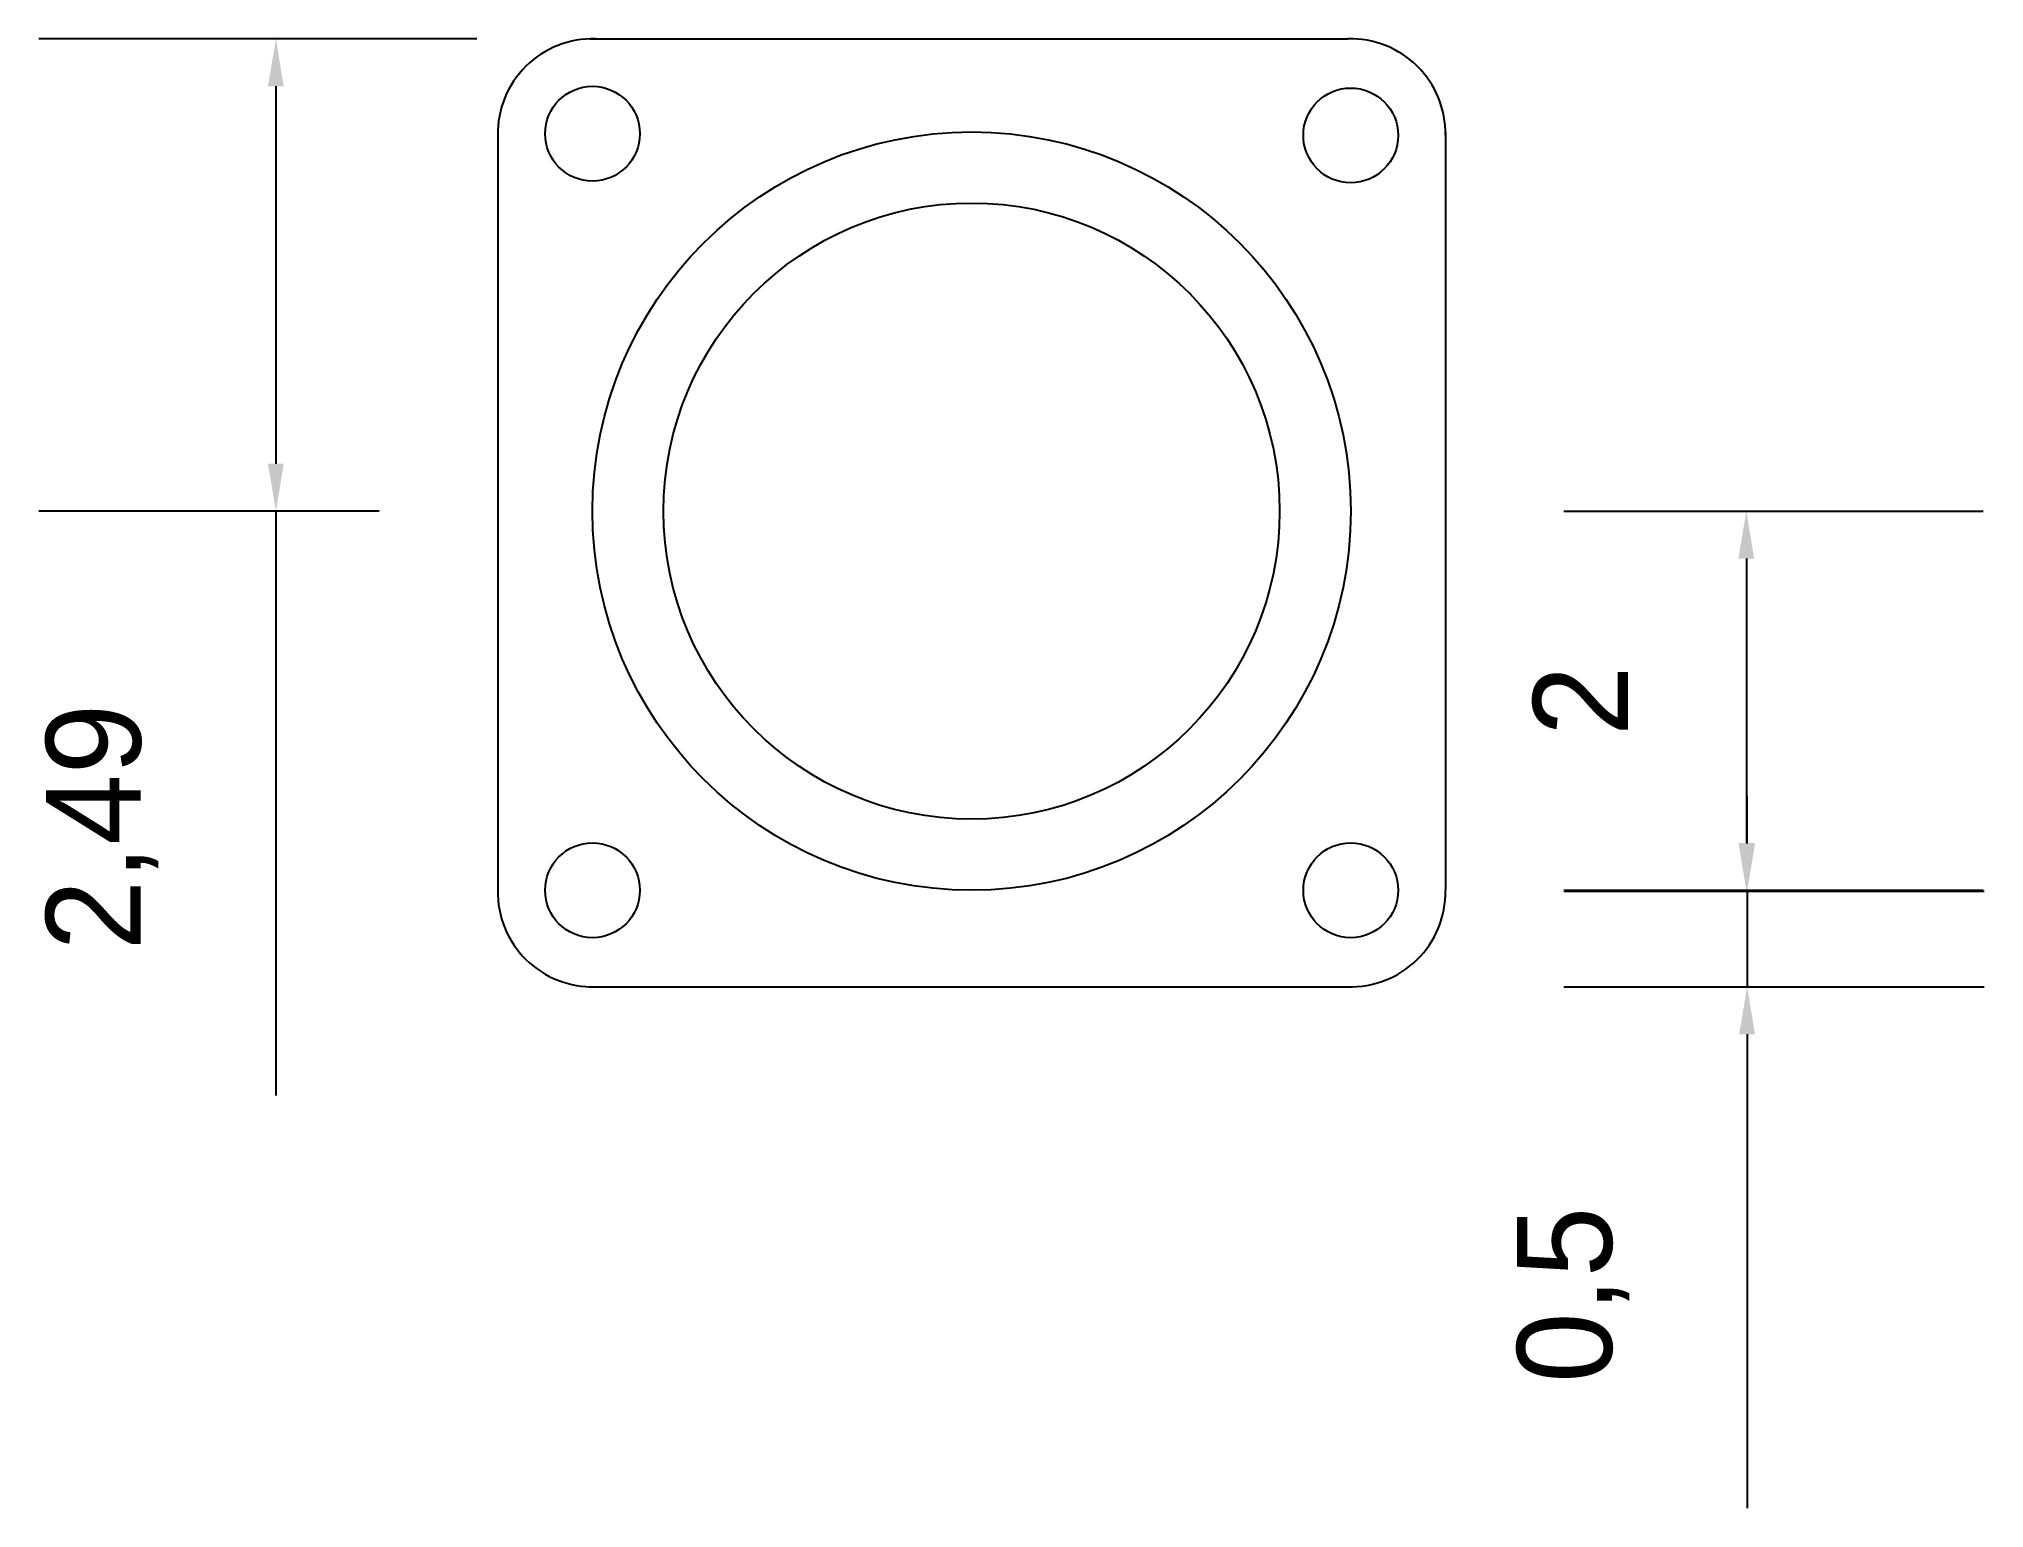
# Model space of a CAD drawing. Header units: millimetres. Extents: x 198.5 to 208.8, y 232.7 to 240.4.
import ezdxf

# ---------------------------------------------------------------- set-up
doc = ezdxf.new("R2010")
doc.units = ezdxf.units.MM
doc.layers.add('DIMENSION', color=2, linetype='Continuous')
doc.dimstyles.new('ISO-25', dxfattribs={"dimtxt": 0.5, "dimasz": 0.25, "dimexe": 1.25, "dimexo": 0.625, "dimtad": 1, "dimtxsty": 'Standard', "dimcen": 2.5, "dimadec": 0, "dimazin": 0, "dimtfac": 1, "dimtmove": 0, "dimatfit": 3, "dimfxl": 1, "dimarcsym": 0})

# ---------------------------------------------------------------- blocks, each defined once
blk = doc.blocks.new('*D2')
at = {"layer": 'Defpoints', "color": 0, "transparency": 16777216}
for p in [(201.464, 240.414), (199.779, 237.923), (200.949, 237.923)]:
    blk.add_point(p, dxfattribs=at)
at = {"layer": 'DIMENSION', "color": 0, "lineweight": -2, "transparency": 16777216}
for p, q in [((200.839, 240.414), (198.529, 240.414)), ((199.779, 240.164), (199.779, 238.173)), ((200.324, 237.923), (198.529, 237.923)), ((199.779, 237.923), (199.779, 234.84))]:
    blk.add_line(p, q, dxfattribs=at)
at = {"layer": 'DIMENSION', "color": 0, "transparency": 16777216}
for points in [[(199.737, 240.164), (199.82, 240.164), (199.779, 240.414)], [(199.737, 238.173), (199.82, 238.173), (199.779, 237.923)]]:
    blk.add_solid(points, dxfattribs=at)
at = {"layer": 'DIMENSION', "color": 0, "transparency": 16777216, "insert": (198.862, 236.256), "char_height": 0.5, "attachment_point": 5, "rotation": 90}
blk.add_mtext('2,49', dxfattribs=at)
blk = doc.blocks.new('*D3')
at = {"layer": 'Defpoints', "color": 0, "transparency": 16777216}
for p in [(205.949, 237.923), (205.949, 235.923), (207.536, 235.923)]:
    blk.add_point(p, dxfattribs=at)
at = {"layer": 'DIMENSION', "color": 0, "lineweight": -2, "transparency": 16777216}
for p, q in [((206.574, 237.923), (208.786, 237.923)), ((207.536, 237.673), (207.536, 236.173)), ((206.574, 235.923), (208.786, 235.923))]:
    blk.add_line(p, q, dxfattribs=at)
at = {"layer": 'DIMENSION', "color": 0, "transparency": 16777216}
for points in [[(207.494, 237.673), (207.577, 237.673), (207.536, 237.923)], [(207.494, 236.173), (207.577, 236.173), (207.536, 235.923)]]:
    blk.add_solid(points, dxfattribs=at)
at = {"layer": 'DIMENSION', "color": 0, "transparency": 16777216, "insert": (206.661, 236.923), "char_height": 0.5, "attachment_point": 5, "rotation": 90}
blk.add_mtext('2', dxfattribs=at)
blk = doc.blocks.new('*D4')
at = {"layer": 'Defpoints', "color": 0, "transparency": 16777216}
for p in [(205.949, 235.919), (205.949, 235.414), (207.54, 235.414)]:
    blk.add_point(p, dxfattribs=at)
at = {"layer": 'DIMENSION', "color": 0, "lineweight": -2, "transparency": 16777216}
for p, q in [((207.54, 236.169), (207.54, 236.419)), ((206.574, 235.919), (208.79, 235.919)), ((207.54, 235.919), (207.54, 235.414)), ((206.574, 235.414), (208.79, 235.414)), ((207.54, 235.164), (207.54, 232.664))]:
    blk.add_line(p, q, dxfattribs=at)
at = {"layer": 'DIMENSION', "color": 0, "transparency": 16777216}
for points in [[(207.498, 236.169), (207.582, 236.169), (207.54, 235.919)], [(207.498, 235.164), (207.582, 235.164), (207.54, 235.414)]]:
    blk.add_solid(points, dxfattribs=at)
at = {"layer": 'DIMENSION', "color": 0, "transparency": 16777216, "insert": (206.623, 233.789), "char_height": 0.5, "attachment_point": 5, "rotation": 90}
blk.add_mtext('0,5', dxfattribs=at)

msp = doc.modelspace()

# ---------------------------------------------------------------- linework, layer by layer
for p, q in [((201.434, 240.414), (203.434, 240.414)), ((203.434, 240.414), (205.434, 240.414)), ((200.949, 239.923), (200.949, 237.923)), ((205.949, 239.923), (205.949, 237.923)), ((200.949, 237.923), (200.949, 235.923)), ((205.949, 237.923), (205.949, 235.923)), ((201.432, 235.414), (203.432, 235.414)), ((203.432, 235.414), (205.432, 235.414))]:
    msp.add_line(p, q)
for centre, radius in [((201.449, 239.914), 0.25), ((205.449, 239.905), 0.25), ((203.449, 237.923), 2), ((203.449, 237.923), 1.625), ((201.449, 235.923), 0.25), ((205.449, 235.923), 0.25)]:
    msp.add_circle(centre, radius)
for centre, start, end in [((201.449, 239.914), 88.272, 181.0202), ((205.449, 239.914), 359.0143, 91.728), ((201.449, 235.914), 178.9798, 271.8795), ((205.449, 235.914), 268.1205, 0.9857)]:
    msp.add_arc(centre, 0.5, start, end)

# ---------------------------------------------------------------- dimensions: what is measured, and where the dimension line sits
at = {"layer": 'DIMENSION'}
for base, p1, p2, picture, middle in [((199.779, 237.923), (201.464, 240.414), (200.949, 237.923), '*D2', (198.862, 236.256)), ((207.536, 235.923), (205.949, 237.923), (205.949, 235.923), '*D3', (206.661, 236.923)), ((207.5401, 235.4141), (205.9487, 235.9187), (205.9487, 235.4141), '*D4', (206.6235, 233.7891))]:
    dim = msp.add_linear_dim(base=base, p1=p1, p2=p2, angle=90, dimstyle='ISO-25', dxfattribs=at)
    dim.commit()
    dim.dimension.update_dxf_attribs({"geometry": picture, "text_midpoint": middle})

doc.saveas('drawing.dxf')
